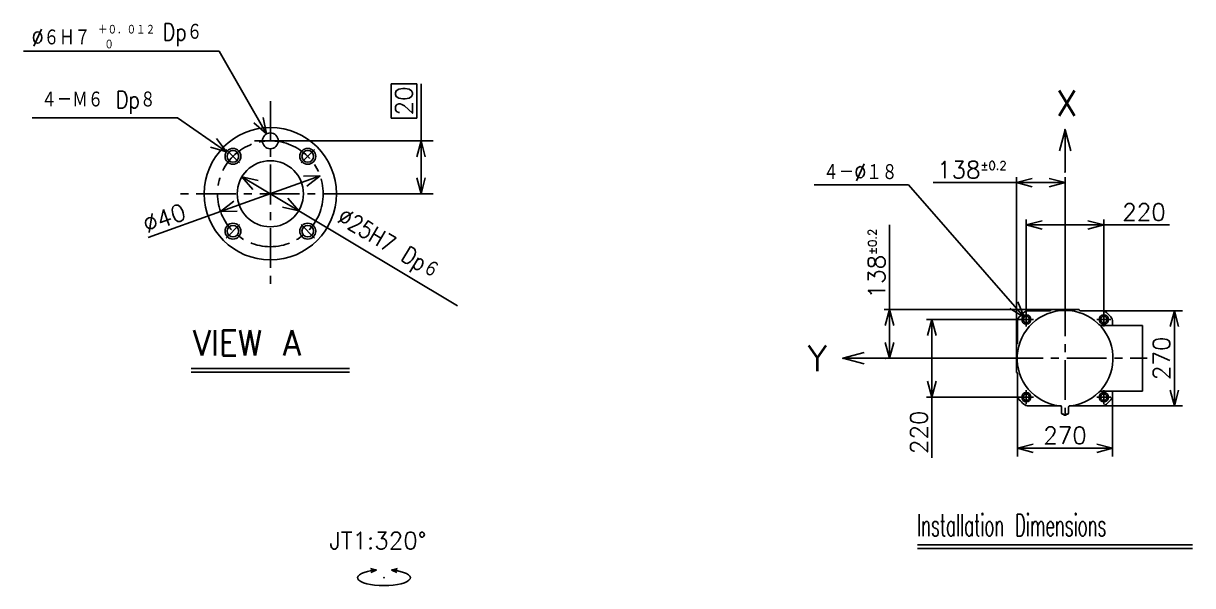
# Model space of a CAD drawing. Header units: millimetres. Extents: x -251 to 242, y -192 to 121.
# Drawn here: x -0.9 to 220.2, y 7.6 to 113.8 of the extents above; entities that cross this region are included whole.
import ezdxf

# ---------------------------------------------------------------- set-up
doc = ezdxf.new("R2010")
doc.units = ezdxf.units.MM
doc.linetypes.add('CENTER', pattern=[12, 7.5, -1.5, 1.5, -1.5])
doc.layers.add('VIEW0002', color=7, linetype='Continuous')
doc.styles.get("Standard").update_dxf_attribs({"font": 'txt', "bigfont": 'EXTFONT'})
doc.dimstyles.new('ISO-25', dxfattribs={"dimtxt": 2.5, "dimasz": 2.5, "dimexe": 1.25, "dimexo": 0.625, "dimtad": 1, "dimtxsty": 'Standard', "dimcen": 2.5, "dimadec": 0, "dimazin": 0, "dimtfac": 1, "dimtmove": 0, "dimatfit": 3, "dimfxl": 1, "dimarcsym": 0})

# ---------------------------------------------------------------- blocks, each defined once
blk = doc.blocks.new('DTL0002')
at = {"color": 0, "linetype": 'Continuous'}
for p, q in [((-15, 14.3), (-25.3, 17)), ((-15, 14.3), (-24.6, 9.7)), ((15, 14.3), (25.3, 17)), ((15, 14.3), (24.6, 9.7))]:
    blk.add_line(p, q, dxfattribs=at)
for start_param, end_param in [(1.875489, 4.712389), (4.712389, 7.549289)]:
    blk.add_ellipse((0, 0), major_axis=(50, 0), ratio=0.3, start_param=start_param, end_param=end_param, dxfattribs=at)
at = {"color": 0}
for p in [(-15, 14.3), (0, 0), (15, 14.3), (15, 14.3)]:
    blk.add_point(p, dxfattribs=at)
blk = doc.blocks.new('DTL0003')
at = {"color": 0, "linetype": 'Continuous'}
for q in [(-8, 0), (-4, 1.07), (-4, -1.07)]:
    blk.add_line((0, 0), q, dxfattribs=at)
at = {"color": 0}
for p in [(-8, 0), (0, 0)]:
    blk.add_point(p, dxfattribs=at)
blk = doc.blocks.new('_Open30')
at = {"color": 0, "linetype": 'ByBlock', "lineweight": -2}
for p, q in [((-1, 0.267949), (0, 0)), ((0, 0), (-1, -0.267949)), ((0, 0), (-1, 0))]:
    blk.add_line(p, q, dxfattribs=at)
blk = doc.blocks.new('*D148')
at = {"color": 0, "lineweight": -2}
for p, q in [((203.03, 59.52), (218.29, 59.52)), ((216.77, 56.52), (216.77, 44.52)), ((203.03, 41.52), (218.29, 41.52))]:
    blk.add_line(p, q, dxfattribs=at)
at = {"layer": 'Defpoints', "color": 0}
for p in [(203.03, 59.52), (203.03, 41.52), (216.77, 41.52)]:
    blk.add_point(p, dxfattribs=at)
at = {"color": 0, "lineweight": -2, "xscale": 3, "yscale": 3, "zscale": 3}
for p, rotation in [((216.77, 59.52), 90), ((216.77, 41.52), 270)]:
    blk.add_blockref('_Open30', p, dxfattribs=dict(at, rotation=rotation))
at = {"color": 0, "insert": (214.34, 50.52), "char_height": 3.2, "attachment_point": 5, "rotation": 90}
blk.add_mtext('270', dxfattribs=at)
blk = doc.blocks.new('*D149')
at = {"color": 0, "lineweight": -2}
for p, q in [((187.1, 43.59), (187.1, 31.99)), ((205.1, 43.59), (205.1, 31.99)), ((190.1, 33.52), (202.1, 33.52))]:
    blk.add_line(p, q, dxfattribs=at)
at = {"layer": 'Defpoints', "color": 0}
for p in [(187.1, 43.59), (205.1, 43.59), (205.1, 33.52)]:
    blk.add_point(p, dxfattribs=at)
at = {"color": 0, "lineweight": -2, "xscale": 3, "yscale": 3, "zscale": 3, "rotation": 180}
blk.add_blockref('_Open30', (187.1, 33.52), dxfattribs=at)
at = {"color": 0, "lineweight": -2, "xscale": 3, "yscale": 3, "zscale": 3}
blk.add_blockref('_Open30', (205.1, 33.52), dxfattribs=at)
at = {"color": 0, "insert": (196.1, 35.95), "char_height": 3.2, "attachment_point": 5}
blk.add_mtext('270', dxfattribs=at)
blk = doc.blocks.new('*D150')
at = {"color": 0, "lineweight": -2}
for p, q in [((188.77, 58.85), (188.77, 76.72)), ((191.77, 75.72), (200.44, 75.72)), ((203.44, 58.85), (203.44, 76.72)), ((203.44, 75.72), (215.86, 75.72))]:
    blk.add_line(p, q, dxfattribs=at)
at = {"layer": 'Defpoints', "color": 0}
for p in [(203.44, 75.72), (188.77, 58.85), (203.44, 58.85)]:
    blk.add_point(p, dxfattribs=at)
at = {"color": 0, "lineweight": -2, "xscale": 3, "yscale": 3, "zscale": 3, "rotation": 180}
blk.add_blockref('_Open30', (188.77, 75.72), dxfattribs=at)
at = {"color": 0, "lineweight": -2, "xscale": 3, "yscale": 3, "zscale": 3}
blk.add_blockref('_Open30', (203.44, 75.72), dxfattribs=at)
at = {"color": 0, "insert": (211.03, 78.15), "char_height": 3.2, "attachment_point": 5}
blk.add_mtext('220', dxfattribs=at)
blk = doc.blocks.new('*D151')
at = {"color": 0, "lineweight": -2}
for p, q in [((187.77, 57.85), (169.9, 57.85)), ((170.9, 54.85), (170.9, 46.18)), ((187.77, 43.18), (169.9, 43.18)), ((170.9, 43.18), (170.9, 31.7))]:
    blk.add_line(p, q, dxfattribs=at)
at = {"layer": 'Defpoints', "color": 0}
for p in [(187.77, 57.85), (170.9, 43.18), (187.77, 43.18)]:
    blk.add_point(p, dxfattribs=at)
at = {"color": 0, "lineweight": -2, "xscale": 3, "yscale": 3, "zscale": 3}
for p, rotation in [((170.9, 57.85), 90), ((170.9, 43.18), 270)]:
    blk.add_blockref('_Open30', p, dxfattribs=dict(at, rotation=rotation))
at = {"color": 0, "insert": (168.47, 36.54), "char_height": 3.2, "attachment_point": 5, "rotation": 90}
blk.add_mtext('220', dxfattribs=at)
blk = doc.blocks.new('*D152')
at = {"color": 0, "lineweight": -2}
for p, q in [((162.9, 59.72), (162.9, 75.77)), ((193.44, 59.72), (161.9, 59.72)), ((162.9, 53.52), (162.9, 56.72)), ((184.44, 50.52), (161.9, 50.52))]:
    blk.add_line(p, q, dxfattribs=at)
at = {"layer": 'Defpoints', "color": 0}
for p in [(162.9, 59.72), (193.44, 59.72), (184.44, 50.52)]:
    blk.add_point(p, dxfattribs=at)
at = {"color": 0, "lineweight": -2, "xscale": 3, "yscale": 3, "zscale": 3}
for p, rotation in [((162.9, 59.72), 90), ((162.9, 50.52), 270)]:
    blk.add_blockref('_Open30', p, dxfattribs=dict(at, rotation=rotation))
at = {"color": 0, "insert": (160.47, 68.43), "char_height": 3.2, "attachment_point": 5, "rotation": 90}
blk.add_mtext('\\A2;138{\\H0.5x;\\S±0.2^ ;}', dxfattribs=at)
blk = doc.blocks.new('*D153')
at = {"color": 0, "lineweight": -2}
for p, q in [((186.9, 53.18), (186.9, 84.72)), ((196.1, 62.18), (196.1, 84.72)), ((186.9, 83.72), (171.13, 83.72)), ((189.9, 83.72), (193.1, 83.72))]:
    blk.add_line(p, q, dxfattribs=at)
at = {"layer": 'Defpoints', "color": 0}
for p in [(196.1, 83.72), (196.1, 62.18), (186.9, 53.18)]:
    blk.add_point(p, dxfattribs=at)
at = {"color": 0, "lineweight": -2, "xscale": 3, "yscale": 3, "zscale": 3, "rotation": 180}
blk.add_blockref('_Open30', (186.9, 83.72), dxfattribs=at)
at = {"color": 0, "lineweight": -2, "xscale": 3, "yscale": 3, "zscale": 3}
blk.add_blockref('_Open30', (196.1, 83.72), dxfattribs=at)
at = {"color": 0, "insert": (178.47, 86.15), "char_height": 3.2, "attachment_point": 5}
blk.add_mtext('\\A2;138{\\H0.5x;\\S±0.2^ ;}', dxfattribs=at)
blk = doc.blocks.new('SYM0003')
at = {"color": 7, "linetype": 'Continuous'}
for p, q in [((-21.87, 24.98), (-39.7, 24.98)), ((0, 0), (-21.87, 24.98)), ((0, 0), (-1.22, 2.92)), ((0, 0), (-2.73, 1.6))]:
    blk.add_line(p, q, dxfattribs=at)
at = {"color": 7, "insert": (-38.01, 25.78), "char_height": 3.2, "attachment_point": 7}
blk.add_mtext('{\\W0.833333;４－∅１８}', dxfattribs=at)
blk = doc.blocks.new('SYM0008')
at = {"color": 7, "linetype": 'Continuous'}
for p, q in [((-8.93, 15.62), (-45.96, 15.62)), ((0, 0), (-8.93, 15.62)), ((0, 0), (-0.62, 3.1)), ((0, 0), (-2.36, 2.11))]:
    blk.add_line(p, q, dxfattribs=at)
at = {"color": 7, "attachment_point": 7}
for s, insert, char_height in [('{\\W0.833333;＋０．０１２}', (-31.84, 18.82), 1.6), ('{\\W0.833333; Dp６}', (-22.01, 16.62), 3.2), ('{\\W0.833333;∅６Ｈ７}', (-44.41, 16.62), 3.2), ('{\\W0.833333; ０}', (-31.84, 16.02), 1.6)]:
    blk.add_mtext(s, dxfattribs=dict(at, insert=insert, char_height=char_height))
blk = doc.blocks.new('*D169')
at = {"color": 0, "lineweight": -2}
for p, q in [((73.51, 102.4), (68.64, 102.4)), ((68.64, 102.4), (68.64, 95.93)), ((73.51, 95.93), (73.51, 102.4)), ((74.31, 91.61), (74.31, 102.4)), ((68.64, 95.93), (73.51, 95.93)), ((48.81, 91.61), (76.59, 91.61)), ((74.31, 88.61), (74.31, 84.61)), ((63.31, 81.61), (76.59, 81.61))]:
    blk.add_line(p, q, dxfattribs=at)
at = {"layer": 'Defpoints', "color": 0}
for p in [(48.81, 91.61), (63.31, 81.61), (74.31, 81.61)]:
    blk.add_point(p, dxfattribs=at)
at = {"color": 0, "lineweight": -2, "xscale": 3, "yscale": 3, "zscale": 3}
for p, rotation in [((74.31, 91.61), 90), ((74.31, 81.61), 270)]:
    blk.add_blockref('_Open30', p, dxfattribs=dict(at, rotation=rotation))
at = {"color": 0, "insert": (71.07, 99.16), "char_height": 3.2, "attachment_point": 5, "rotation": 90}
blk.add_mtext('20', dxfattribs=at)
blk = doc.blocks.new('SYM0009')
at = {"color": 7, "linetype": 'Continuous'}
for p, q in [((-9.28, 6.4), (-36.71, 6.4)), ((0, 0), (-9.28, 6.4)), ((0, 0), (-1.9, 2.53)), ((0, 0), (-3.04, 0.88))]:
    blk.add_line(p, q, dxfattribs=at)
at = {"color": 7, "insert": (-35.02, 7.2), "char_height": 3.2, "attachment_point": 7}
blk.add_mtext('{\\W0.833333;４－Ｍ６ Dp８}', dxfattribs=at)
blk = doc.blocks.new('*D171')
at = {"color": 7, "linetype": 'Continuous'}
for p, q in [((40.44, 84.82), (51.17, 78.41)), ((40.44, 84.82), (43.53, 84.14)), ((40.44, 84.82), (42.5, 82.43)), ((51.17, 78.41), (49.11, 80.8)), ((51.17, 78.41), (48.08, 79.09)), ((51.17, 78.41), (81.19, 60.44))]:
    blk.add_line(p, q, dxfattribs=at)
at = {"layer": 'Defpoints', "color": 0}
for p in [(40.44, 84.82), (51.17, 78.41)]:
    blk.add_point(p, dxfattribs=at)
at = {"color": 7, "insert": (57.67, 75.45), "char_height": 3.2, "attachment_point": 7, "rotation": 329.1}
blk.add_mtext('\\W0.833333;∅25H7 Dp６', dxfattribs=at)
blk = doc.blocks.new('*D172')
at = {"color": 7, "linetype": 'Continuous'}
for p, q in [((55.22, 84.98), (36.39, 78.25)), ((55.22, 84.98), (52.06, 84.91)), ((55.22, 84.98), (52.73, 83.03)), ((36.39, 78.25), (38.88, 80.2)), ((36.39, 78.25), (22.69, 73.36)), ((36.39, 78.25), (39.55, 78.32))]:
    blk.add_line(p, q, dxfattribs=at)
at = {"layer": 'Defpoints', "color": 0}
for p in [(55.22, 84.98), (36.39, 78.25)]:
    blk.add_point(p, dxfattribs=at)
at = {"color": 7, "insert": (22.42, 74.11), "char_height": 3.2, "attachment_point": 7, "rotation": 19.7}
blk.add_mtext('\\W1;∅40', dxfattribs=at)

msp = doc.modelspace()

# ---------------------------------------------------------------- linework, layer by layer
at = {"color": 7, "linetype": 'CENTER'}
for p, q in [((196.104, 62.183), (196.104, 38.85)), ((187.438, 57.85), (190.104, 57.85)), ((188.771, 59.183), (188.771, 56.516)), ((204.771, 57.85), (202.104, 57.85)), ((203.437, 59.183), (203.437, 56.516)), ((184.438, 50.516), (211.622, 50.516)), ((188.771, 41.85), (188.771, 44.516)), ((203.437, 41.85), (203.437, 44.516)), ((187.438, 43.183), (190.104, 43.183)), ((204.771, 43.183), (202.104, 43.183))]:
    msp.add_line(p, q, dxfattribs=at)
at = {"color": 7, "linetype": 'Continuous'}
for p, q in [((198.771, 59.716), (193.437, 59.716)), ((189.176, 59.516), (193.237, 59.516)), ((198.971, 59.516), (203.032, 59.516)), ((187.104, 57.445), (187.104, 56.916)), ((187.104, 56.916), (187.104, 53.383)), ((202.975, 56.716), (210.771, 56.716)), ((205.104, 57.445), (205.104, 56.916)), ((210.771, 56.716), (210.771, 44.316)), ((186.904, 53.183), (186.904, 47.85)), ((187.104, 47.65), (187.104, 43.588)), ((202.975, 44.316), (210.771, 44.316)), ((205.104, 44.116), (205.104, 43.588)), ((189.176, 41.516), (195.359, 41.516)), ((195.304, 41.316), (195.304, 41.316)), ((195.438, 41.316), (195.438, 40.194)), ((195.871, 39.921), (195.871, 39.783)), ((196.338, 39.921), (196.338, 39.783)), ((196.771, 41.316), (196.771, 40.194)), ((196.85, 41.516), (203.032, 41.516)), ((196.904, 41.316), (196.904, 41.316)), ((195.871, 39.783), (196.071, 39.783)), ((196.137, 39.783), (196.338, 39.783)), ((168.226, 15.264), (220.226, 15.264)), ((168.226, 14.598), (220.226, 14.598))]:
    msp.add_line(p, q, dxfattribs=at)
for centre, radius in [((188.771, 57.85), 0.867), ((188.771, 57.85), 0.6), ((203.437, 57.85), 0.867), ((203.437, 57.85), 0.6), ((188.771, 43.183), 0.867), ((188.771, 43.183), 0.6), ((203.437, 43.183), 0.867), ((203.437, 43.183), 0.6)]:
    msp.add_circle(centre, radius, dxfattribs=at)
for centre, radius, start, end in [((193.237, 59.716), 0.2, 270, 360), ((198.971, 59.716), 0.2, 179.99998, 270.00003), ((196.104, 50.516), 9.067, 276.95245, 623.04755), ((188.437, 57.445), 1.333, 137.89655, 180), ((196.104, 50.516), 11.667, 132.10345, 137.89655), ((189.176, 58.183), 1.333, 90, 132.10345), ((203.032, 58.183), 1.333, 47.89655, 90), ((196.104, 50.516), 11.667, 42.10345, 47.89655), ((203.771, 57.445), 1.333, 0, 42.10345), ((202.975, 57.383), 0.667, 224.70431, 270), ((205.304, 56.916), 0.2, 179.99999, 270), ((186.904, 53.383), 0.2, 269.99998, 360.00003), ((186.904, 47.65), 0.2, 0, 90), ((202.975, 43.65), 0.667, 90, 135.29567), ((205.304, 44.116), 0.2, 90, 180.00001), ((188.437, 43.588), 1.333, 180, 222.10345), ((196.104, 50.516), 11.667, 222.10345, 227.89655), ((196.104, 50.516), 11.667, 312.10345, 317.89655), ((203.771, 43.588), 1.333, 317.89655, 360), ((189.176, 42.85), 1.333, 227.89655, 270), ((195.238, 41.316), 0.2, 0, 90), ((195.637, 40.194), 0.2, 179.99999, 267.41157), ((196.104, 50.516), 10.533, 267.41157, 268.36794), ((195.804, 39.921), 0.0667, 0, 88.36793), ((196.104, 39.783), 0.0333, 0, 180.00001), ((196.404, 39.921), 0.0667, 91.63207, 179.99999), ((196.104, 50.516), 10.533, 271.63071, 272.58843), ((196.571, 40.194), 0.2, 272.58843, 360), ((196.971, 41.316), 0.2, 90, 180.00001), ((203.032, 42.85), 1.333, 270, 312.10345)]:
    msp.add_arc(centre, radius, start, end, dxfattribs=at)
at = {"layer": 'VIEW0002', "color": 7, "linetype": 'CENTER'}
for p, q in [((45.805, 99.115), (45.805, 64.115)), ((42.805, 91.615), (48.805, 91.615)), ((39.973, 87.447), (37.436, 89.984)), ((51.637, 87.447), (54.174, 89.984)), ((63.305, 81.615), (28.305, 81.615)), ((39.973, 75.783), (37.436, 73.246)), ((51.637, 75.783), (54.174, 73.246))]:
    msp.add_line(p, q, dxfattribs=at)
at = {"layer": 'VIEW0002', "color": 7, "linetype": 'Continuous'}
for p, q in [((30.805, 48.571), (60.805, 48.571)), ((30.805, 47.871), (60.805, 47.871))]:
    msp.add_line(p, q, dxfattribs=at)
for centre, radius in [((45.805, 81.615), 12.5), ((45.805, 91.615), 1.5), ((38.734, 88.686), 1.5), ((38.734, 88.686), 1.1), ((52.876, 88.686), 1.5), ((52.876, 88.686), 1.1), ((45.805, 81.615), 6.25), ((38.734, 74.544), 1.5), ((38.734, 74.544), 1.1), ((52.876, 74.544), 1.5), ((52.876, 74.544), 1.1)]:
    msp.add_circle(centre, radius, dxfattribs=at)
at = {"layer": 'VIEW0002', "color": 7, "linetype": 'CENTER'}
msp.add_circle((45.805, 81.615), 10, dxfattribs=at)

# ---------------------------------------------------------------- block references
at = {"color": 7, "xscale": 0.9999999850988391, "yscale": 0.9999999850988391}
for p, rotation in [((196.104, 93.716), 90.00000000000006), ((154.104, 50.516), -180)]:
    msp.add_blockref('DTL0003', p, dxfattribs=dict(at, rotation=rotation))
at = {"color": 7}
msp.add_blockref('SYM0003', (188.376, 58.301), dxfattribs=at)
at = {"color": 7, "xscale": 0.1, "yscale": 0.1}
msp.add_blockref('DTL0002', (67.293, 9.067), dxfattribs=at)
at = {"layer": 'VIEW0002', "color": 7}
for name, p in [('SYM0008', (45.061, 92.917)), ('SYM0009', (37.5, 89.538))]:
    msp.add_blockref(name, p, dxfattribs=at)

# ---------------------------------------------------------------- texts
at = {"color": 7, "attachment_point": 7}
for s, insert, char_height in [('{\\W1;X}', (194.39, 96.316), 4.8), ('{\\W1;Y}', (147.39, 48.116), 4.8), ('{\\W0.545071;Installation Dimensions}', (168.106, 16.885), 4.2), ('{\\W1;JT1:320°}', (56.95, 14.467), 3.2)]:
    msp.add_mtext(s, dxfattribs=dict(at, insert=insert, char_height=char_height))
at = {"layer": 'VIEW0002', "color": 7, "insert": (31.174, 51.033), "char_height": 4.8, "attachment_point": 7}
msp.add_mtext('{\\W0.919118;VIEW A}', dxfattribs=at)

# ---------------------------------------------------------------- dimensions: what is measured, and where the dimension line sits
at = {"color": 7}
for base, p1, p2, angle, text, override, picture, middle in [((196.104, 83.716), (186.904, 53.183), (196.104, 62.183), 180, '\\A2;138{\\H0.5x;\\S±0.2^ ;}', {"dimtxt": 3.2, "dimasz": 3, "dimexe": 1, "dimexo": 0, "dimgap": 0.8, "dimtad": 1, "dimtih": 0, "dimtoh": 0, "dimdec": 0, "dimblk1": 'Open30', "dimblk2": 'Open30', "dimsah": 1, "dimse1": 0, "dimse2": 0, "dimtol": 1, "dimlim": 0, "dimtp": 0.2, "dimtm": 0.2, "dimtdec": 1, "dimtmove": 0}, '*D153', (178.47, 83.716)), ((203.437, 75.716), (188.771, 58.85), (203.437, 58.85), 180, '220', {"dimtxt": 3.2, "dimasz": 3, "dimexe": 1, "dimexo": 0, "dimgap": 0.8, "dimtad": 1, "dimtih": 0, "dimtoh": 0, "dimdec": 0, "dimblk1": 'Open30', "dimblk2": 'Open30', "dimsah": 1, "dimse1": 0, "dimse2": 0, "dimtmove": 0}, '*D150', (211.026, 75.716)), ((162.904, 59.716), (184.438, 50.516), (193.437, 59.716), 270, '\\A2;138{\\H0.5x;\\S±0.2^ ;}', {"dimtxt": 3.2, "dimasz": 3, "dimexe": 1, "dimexo": 0, "dimgap": 0.8, "dimtad": 1, "dimtih": 0, "dimtoh": 0, "dimdec": 0, "dimblk1": 'Open30', "dimblk2": 'Open30', "dimsah": 1, "dimse1": 0, "dimse2": 0, "dimtol": 1, "dimlim": 0, "dimtp": 0.2, "dimtm": 0.2, "dimtdec": 1, "dimtmove": 0}, '*D152', (162.904, 68.425)), ((170.904, 43.183), (187.771, 57.85), (187.771, 43.183), 90, '220', {"dimtxt": 3.2, "dimasz": 3, "dimexe": 1, "dimexo": 0, "dimgap": 0.8, "dimtad": 1, "dimtih": 0, "dimtoh": 0, "dimdec": 0, "dimblk1": 'Open30', "dimblk2": 'Open30', "dimsah": 1, "dimse1": 0, "dimse2": 0, "dimtmove": 0}, '*D151', (170.904, 36.538)), ((216.771, 41.516), (203.032, 59.516), (203.032, 41.516), 90, '270', {"dimtxt": 3.2, "dimasz": 3, "dimexe": 1.523997, "dimexo": 0, "dimgap": 0.8, "dimtad": 1, "dimtih": 0, "dimtoh": 0, "dimdec": 0, "dimblk1": 'Open30', "dimblk2": 'Open30', "dimsah": 1, "dimse1": 0, "dimse2": 0, "dimtmove": 0}, '*D148', (216.771, 50.516)), ((205.104, 33.516), (187.104, 43.588), (205.104, 43.588), 180, '270', {"dimtxt": 3.2, "dimasz": 3, "dimexe": 1.524, "dimexo": 0, "dimgap": 0.8, "dimtad": 1, "dimtih": 0, "dimtoh": 0, "dimdec": 0, "dimblk1": 'Open30', "dimblk2": 'Open30', "dimsah": 1, "dimse1": 0, "dimse2": 0, "dimtmove": 0}, '*D149', (196.104, 33.516))]:
    dim = msp.add_linear_dim(base=base, p1=p1, p2=p2, angle=angle, text=text, dimstyle='ISO-25', override=override, dxfattribs=at)
    dim.commit()
    dim.dimension.update_dxf_attribs({"geometry": picture, "text_midpoint": middle, "dimtype": 160})
at = {"layer": 'VIEW0002', "color": 7}
dim = msp.add_linear_dim(base=(74.305, 81.615), p1=(48.805, 91.615), p2=(63.305, 81.615), angle=90, text='20', dimstyle='ISO-25', override={"dimtxt": 3.2, "dimasz": 3, "dimexe": 2.285995, "dimexo": 0, "dimgap": -0.8, "dimtad": 1, "dimtih": 0, "dimtoh": 0, "dimdec": 0, "dimblk1": 'Open30', "dimblk2": 'Open30', "dimsah": 1, "dimse1": 0, "dimse2": 0, "dimtol": 0, "dimlim": 0, "dimtmove": 0}, dxfattribs=at)
dim.commit()
dim.dimension.update_dxf_attribs({"geometry": '*D169', "text_midpoint": (74.305, 99.162), "dimtype": 160})
for p1, p2, text, picture, middle in [((36.388, 78.251), (55.223, 84.978), '∅40', '*D172', (26.782, 74.82)), ((51.168, 78.405), (40.442, 84.825), 'φ２５Ｈ７\u3000Ｄｐ６', '*D171', (69.223, 67.599))]:
    dim = msp.add_diameter_dim_2p(p1=p1, p2=p2, text=text, dimstyle='ISO-25', override={"dimtxt": 3.2, "dimasz": 3, "dimgap": 0.8, "dimtad": 1, "dimtih": 0, "dimtoh": 0, "dimdec": 0, "dimblk1": 'Open30', "dimblk2": 'Open30', "dimsah": 1, "dimtmove": 0}, dxfattribs=at)
    dim.commit()
    dim.dimension.update_dxf_attribs({"geometry": picture, "text_midpoint": middle, "dimtype": 163})

doc.saveas('drawing.dxf')
